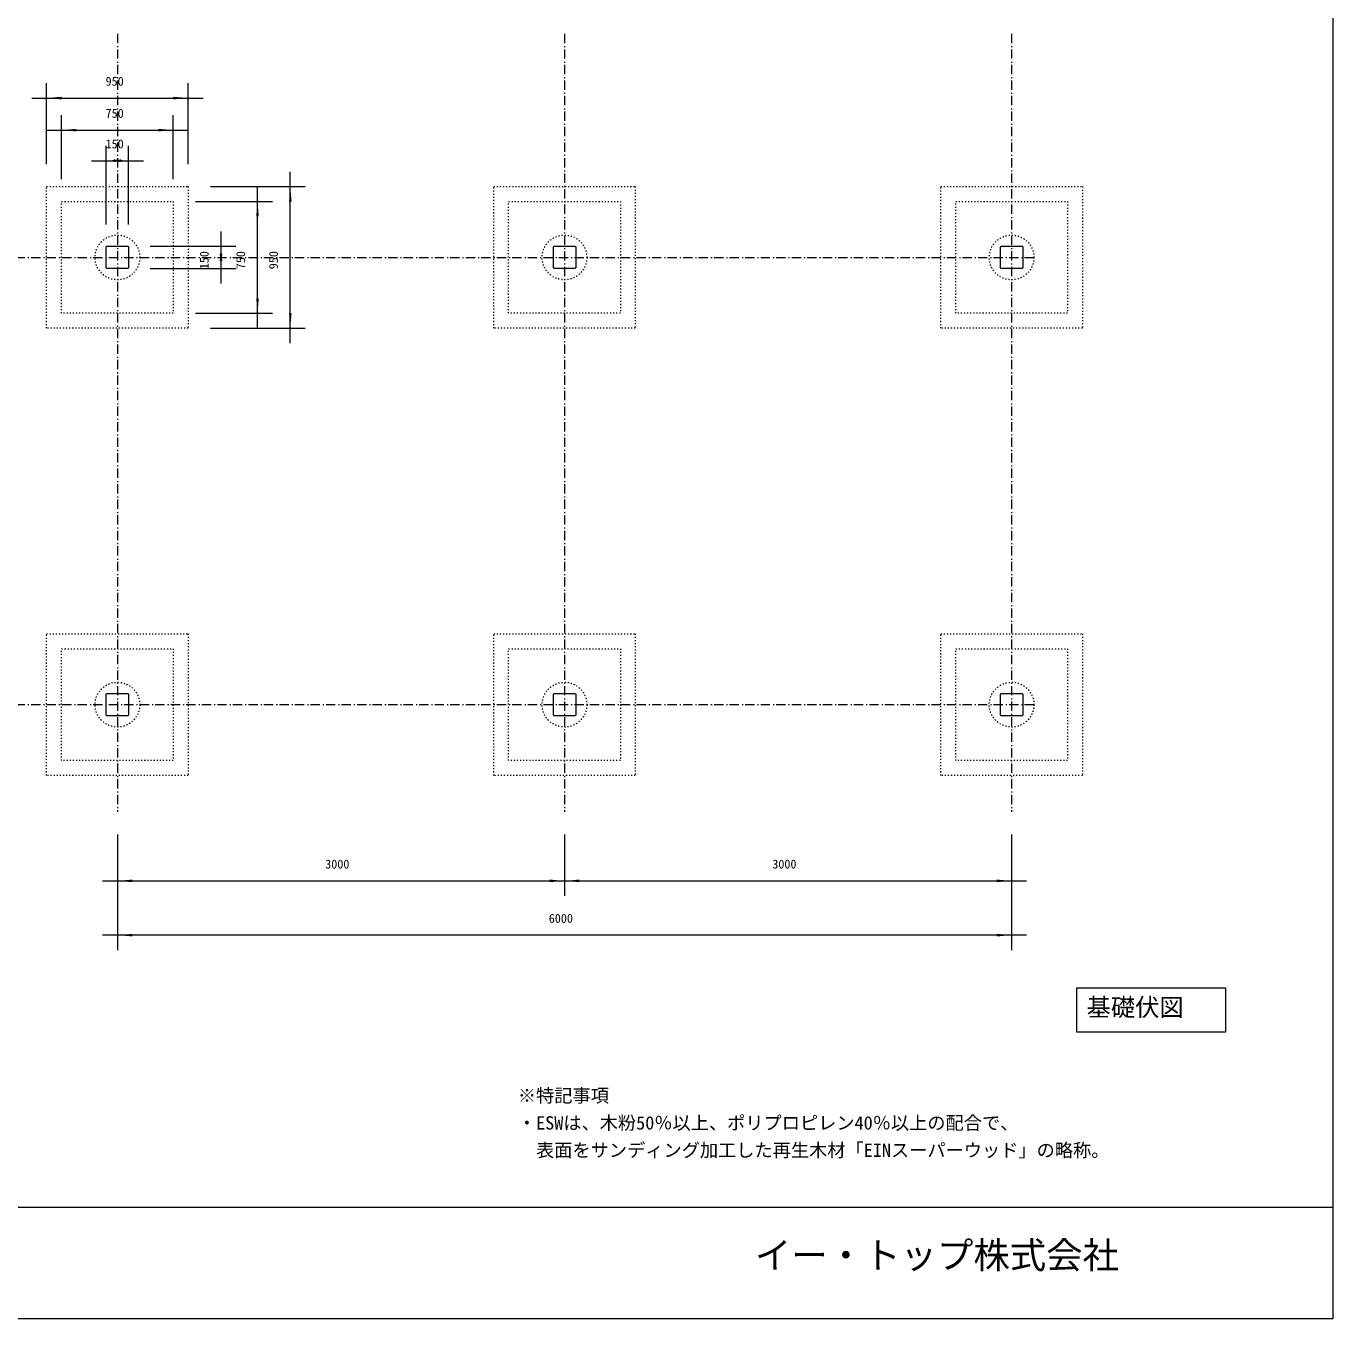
# Model space of a CAD drawing. Units: millimetres, scale not verified. Extents: x -9750 to 9750, y -6875 to 6875.
# Drawn here: x 982 to 9750, y -6875 to 1797 of the extents above; entities that cross this region are included whole.
import ezdxf
from ezdxf.enums import TextEntityAlignment as Align

# ---------------------------------------------------------------- set-up
doc = ezdxf.new("R2010")
doc.units = ezdxf.units.MM
doc.header["$LTSCALE"] = 50
doc.linetypes.add('USER5', pattern=[0.416565, 0.138855, -0.27771])
doc.linetypes.add('USER6', pattern=[2.083282, 1.25, -0.416565, 0.138855, -0.277863])
doc.layers.add('0-1_IMPORTED', color=30, linetype='Continuous', lineweight=18)
doc.styles.add('ＭＳ ゴシック', font='')
doc.styles.get('ＭＳ ゴシック').set_extended_font_data('MS Gothic')

msp = doc.modelspace()

# ---------------------------------------------------------------- linework, layer by layer
at = {"layer": '0-1_IMPORTED', "color": 1, "linetype": 'USER6'}
for p, q in [((1594.39, 1745.11), (1594.39, -3474.89)), ((4594.39, 1745.11), (4594.39, -3474.89)), ((7594.39, 1745.11), (7594.39, -3474.89)), ((-7630.72, 245.11), (7744.39, 245.11)), ((-7630.72, -2754.89), (7744.39, -2754.89))]:
    msp.add_line(p, q, dxfattribs=at)
at = {"layer": '0-1_IMPORTED', "color": 1}
for p, q in [((1119.39, 870.11), (1119.39, 1414)), ((2069.39, 870.11), (2069.39, 1414)), ((1019.39, 1314), (1119.39, 1314)), ((1119.39, 1314), (2069.39, 1314)), ((2069.39, 1314), (2169.39, 1314)), ((1219.39, 770.11), (1219.39, 1199)), ((1969.39, 770.11), (1969.39, 1199)), ((1119.39, 1099), (1219.39, 1099)), ((1219.39, 1099), (1969.39, 1099)), ((1969.39, 1099), (2069.39, 1099)), ((1519.39, 465.11), (1519.39, 994)), ((1669.39, 465.11), (1669.39, 994)), ((1419.39, 894), (1519.39, 894)), ((1519.39, 894), (1669.39, 894)), ((1669.39, 894), (1769.39, 894)), ((2754.39, 720.11), (2754.39, 820.11)), ((2219.39, 720.11), (2854.39, 720.11)), ((2534.39, 620.11), (2534.39, 720.11)), ((2754.39, -229.89), (2754.39, 720.11)), ((2119.39, 620.11), (2634.39, 620.11)), ((2534.39, -129.89), (2534.39, 620.11)), ((2289.39, 420.11), (2289.39, 320.11)), ((1814.39, 320.11), (2389.39, 320.11)), ((2289.39, 320.11), (2289.39, 170.11)), ((1814.39, 170.11), (2389.39, 170.11)), ((2289.39, 170.11), (2289.39, 70.11)), ((2119.39, -129.89), (2634.39, -129.89)), ((2534.39, -229.89), (2534.39, -129.89)), ((2219.39, -229.89), (2854.39, -229.89)), ((2754.39, -329.89), (2754.39, -229.89)), ((1594.39, -3624.89), (1594.39, -4036.97)), ((1594.39, -3624.89), (1594.39, -4401)), ((4594.39, -3624.89), (4594.39, -4036.97)), ((4594.39, -3624.89), (4594.39, -4036.97)), ((7594.39, -3624.89), (7594.39, -4036.97)), ((7594.39, -3624.89), (7594.39, -4401)), ((1494.39, -3936.97), (1594.39, -3936.97)), ((1594.39, -3936.97), (4594.39, -3936.97)), ((4494.39, -3936.97), (4594.39, -3936.97)), ((4594.39, -3936.97), (4694.39, -3936.97)), ((4594.39, -3936.97), (7594.39, -3936.97)), ((7594.39, -3936.97), (7694.39, -3936.97)), ((1594.39, -4301), (1494.39, -4301)), ((7594.39, -4301), (1594.39, -4301)), ((7694.39, -4301), (7594.39, -4301))]:
    msp.add_line(p, q, dxfattribs=at)
at = {"layer": '0-1_IMPORTED'}
msp.add_line((-9750, -6125), (9750, -6125), dxfattribs=at)
for points in [[(-9750, 6875), (9750, 6875), (9750, -6875), (-9750, -6875)], [(1519.39, 315.11), (1524.39, 320.11), (1664.39, 320.11), (1669.39, 315.11), (1669.39, 175.11), (1664.39, 170.11), (1524.39, 170.11), (1519.39, 175.11)], [(4519.39, 315.11), (4524.39, 320.11), (4664.39, 320.11), (4669.39, 315.11), (4669.39, 175.11), (4664.39, 170.11), (4524.39, 170.11), (4519.39, 175.11)], [(7519.39, 315.11), (7524.39, 320.11), (7664.39, 320.11), (7669.39, 315.11), (7669.39, 175.11), (7664.39, 170.11), (7524.39, 170.11), (7519.39, 175.11)], [(1519.39, -2684.89), (1524.39, -2679.89), (1664.39, -2679.89), (1669.39, -2684.89), (1669.39, -2824.89), (1664.39, -2829.89), (1524.39, -2829.89), (1519.39, -2824.89)], [(4519.39, -2684.89), (4524.39, -2679.89), (4664.39, -2679.89), (4669.39, -2684.89), (4669.39, -2824.89), (4664.39, -2829.89), (4524.39, -2829.89), (4519.39, -2824.89)], [(7519.39, -2684.89), (7524.39, -2679.89), (7664.39, -2679.89), (7669.39, -2684.89), (7669.39, -2824.89), (7664.39, -2829.89), (7524.39, -2829.89), (7519.39, -2824.89)], [(8033.04, -4654.89), (9029.39, -4654.89), (9029.39, -4952), (8033.04, -4952)]]:
    msp.add_lwpolyline(points, close=True, dxfattribs=at)
at = {"layer": '0-1_IMPORTED', "linetype": 'USER5'}
for points in [[(1119.39, 720.11), (2069.39, 720.11), (2069.39, -229.89), (1119.39, -229.89)], [(4119.39, 720.11), (5069.39, 720.11), (5069.39, -229.89), (4119.39, -229.89)], [(7119.39, 720.11), (8069.39, 720.11), (8069.39, -229.89), (7119.39, -229.89)], [(1219.39, 620.11), (1969.39, 620.11), (1969.39, -129.89), (1219.39, -129.89)], [(4219.39, 620.11), (4969.39, 620.11), (4969.39, -129.89), (4219.39, -129.89)], [(7219.39, 620.11), (7969.39, 620.11), (7969.39, -129.89), (7219.39, -129.89)], [(1119.39, -2279.89), (2069.39, -2279.89), (2069.39, -3229.89), (1119.39, -3229.89)], [(4119.39, -2279.89), (5069.39, -2279.89), (5069.39, -3229.89), (4119.39, -3229.89)], [(7119.39, -2279.89), (8069.39, -2279.89), (8069.39, -3229.89), (7119.39, -3229.89)], [(1219.39, -2379.89), (1969.39, -2379.89), (1969.39, -3129.89), (1219.39, -3129.89)], [(4219.39, -2379.89), (4969.39, -2379.89), (4969.39, -3129.89), (4219.39, -3129.89)], [(7219.39, -2379.89), (7969.39, -2379.89), (7969.39, -3129.89), (7219.39, -3129.89)]]:
    msp.add_lwpolyline(points, close=True, dxfattribs=at)
for centre in [(1594.39, 245.11), (4594.39, 245.11), (7594.39, 245.11), (1594.39, -2754.89), (4594.39, -2754.89), (7594.39, -2754.89)]:
    msp.add_circle(centre, 150, dxfattribs=at)
at = {"layer": '0-1_IMPORTED', "color": 1}
for points in [[(1119.39, 1314), (1219.39, 1322.75), (1219.39, 1305.25)], [(2069.39, 1314), (1969.4, 1305.25), (1969.4, 1322.75)], [(1219.39, 1099), (1319.39, 1107.75), (1319.39, 1090.25)], [(1969.39, 1099), (1869.4, 1090.25), (1869.4, 1107.75)], [(1519.39, 894), (1619.39, 902.75), (1619.39, 885.25)], [(1669.39, 894), (1569.4, 885.25), (1569.4, 902.75)], [(2754.39, 720.11), (2763.14, 620.12), (2745.64, 620.12)], [(2534.39, 620.11), (2543.14, 520.12), (2525.64, 520.12)], [(2289.39, 320.11), (2298.14, 220.12), (2280.64, 220.12)], [(2289.39, 170.11), (2280.64, 270.1), (2298.14, 270.1)], [(2534.39, -129.89), (2525.64, -29.9), (2543.14, -29.9)], [(2754.39, -229.89), (2745.64, -129.9), (2763.14, -129.9)], [(1594.39, -3936.97), (1694.39, -3928.22), (1694.39, -3945.72)], [(4594.39, -3936.97), (4494.4, -3945.72), (4494.4, -3928.22)], [(4594.39, -3936.97), (4694.39, -3928.22), (4694.39, -3945.72)], [(7594.39, -3936.97), (7494.4, -3945.72), (7494.4, -3928.22)], [(1594.39, -4301), (1694.39, -4292.25), (1694.39, -4309.75)], [(7594.39, -4301), (7494.4, -4309.75), (7494.4, -4292.25)]]:
    msp.add_solid(points, dxfattribs=at)

# ---------------------------------------------------------------- texts
at = {"layer": '0-1_IMPORTED', "color": 7, "style": 'ＭＳ ゴシック'}
for s, height, p in [('950', 59.71, (1515.02, 1378.82)), ('750', 59.71, (1515.02, 1163.82)), ('150', 59.71, (1515.02, 958.82)), ('3000', 59.71, (2988.56, -3872.16)), ('3000', 59.71, (5988.56, -3872.16)), ('6000', 59.71, (4488.56, -4236.18)), ('基礎伏図', 119.4, (8097.62, -4880.31)), ('※特記事項', 89.56, (4281.42, -5448.78)), ('・ESWは、木粉50％以上、ポリプロピレン40％以上の配合で、', 89.56, (4281.42, -5632.02)), ('  表面をサンディング加工した再生木材「EINスーパーウッド」の略称。', 89.56, (4281.42, -5815.27)), ('イー・トップ株式会社', 179.1, (5871.82, -6590.95))]:
    msp.add_text(s, height=height, dxfattribs=at).set_placement(p, align=Align.BOTTOM_LEFT)
for s, p in [('150', (2224.58, 165.74)), ('750', (2469.58, 165.74)), ('950', (2689.58, 165.74))]:
    msp.add_text(s, height=59.71, rotation=90, dxfattribs=at).set_placement(p, align=Align.BOTTOM_LEFT)

doc.saveas('drawing.dxf')
